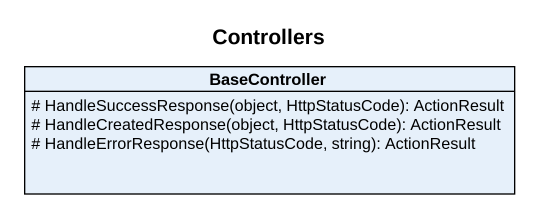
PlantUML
@startuml
title Controllers
hide circle
hide empty members
skinparam classAttributeIconSize 0
class BaseController {
  # HandleSuccessResponse(object, HttpStatusCode): ActionResult
  # HandleCreatedResponse(object, HttpStatusCode): ActionResult
  # HandleErrorResponse(HttpStatusCode, string): ActionResult
}
@enduml
